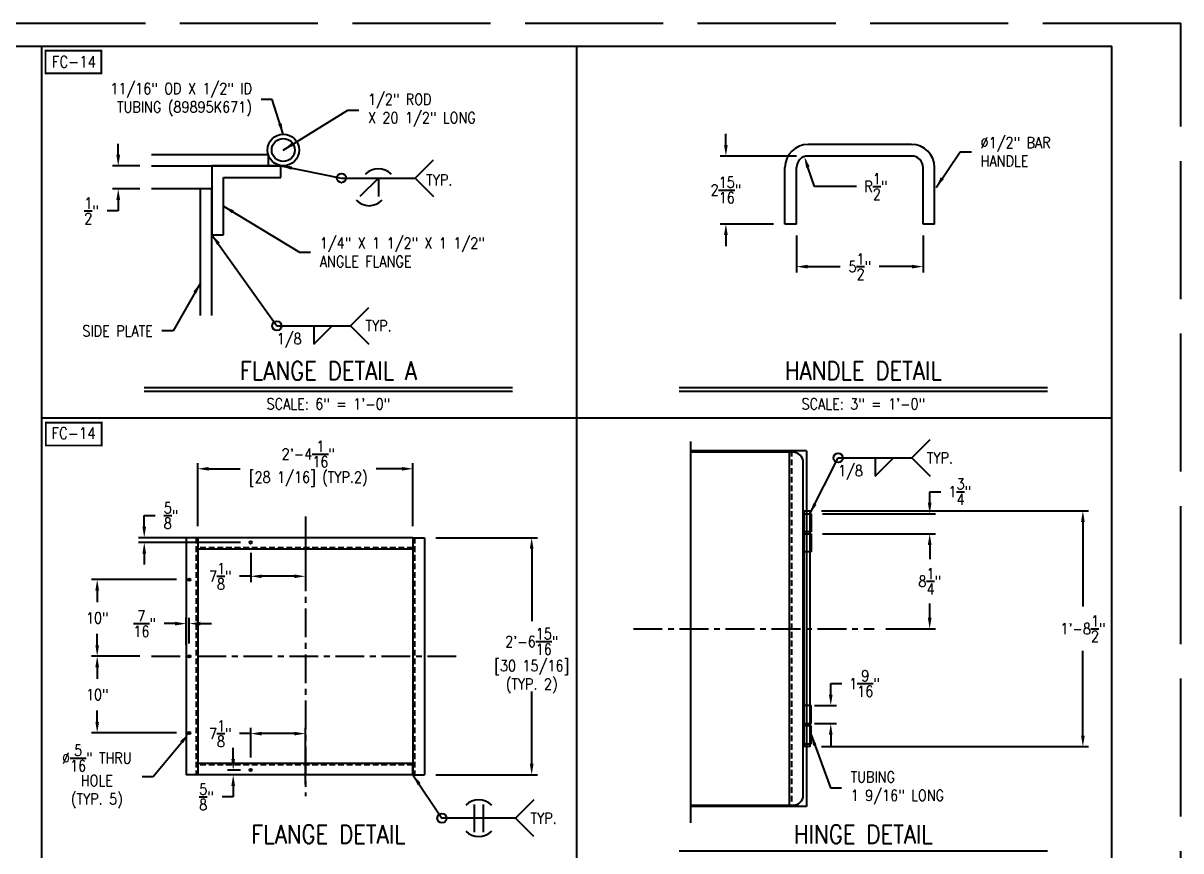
# Model space of a CAD drawing. Extents: x -36 to 1116, y 36 to 900.
# Drawn here: x 512 to 1116, y 468 to 900 of the extents above; entities that cross this region are included whole.
import ezdxf
from ezdxf.enums import TextEntityAlignment as Align

# ---------------------------------------------------------------- set-up
doc = ezdxf.new("R2010")
doc.units = 0
doc.header["$LTSCALE"] = 12
doc.header["$MEASUREMENT"] = 0
doc.header["$PDMODE"] = 33
doc.header["$PDSIZE"] = -0.5
for name, pattern in [('AM_ISO02W050', [7.5, 6, -1.5]), ('CENTER', [2, 1.25, -0.25, 0.25, -0.25]), ('HIDDEN', [0.375, 0.25, -0.125])]:
    doc.linetypes.add(name, pattern=pattern)
doc.layers.get('0').update_dxf_attribs({"linetype": 'CONTINUOUS'})
doc.layers.get('Defpoints').update_dxf_attribs({"linetype": 'CONTINUOUS'})
for name, color, linetype in [('1.25x1.25x.25', 34, 'CONTINUOUS'), ('CENTER', 6, 'CENTER'), ('COVER', 3, 'CONTINUOUS'), ('DIM', 1, 'CONTINUOUS'), ('HANDLE', 2, 'CONTINUOUS'), ('TEXT', 4, 'CONTINUOUS')]:
    doc.layers.add(name, color=color, linetype=linetype)
doc.styles.add('ROMANS', font='ROMANS.shx', dxfattribs={"width": 0.85, "height": 5.76})
doc.styles.get("Standard").update_dxf_attribs({"font": 'sanss___.ttf'})
doc.linetypes.add('Amzigzag', pattern='A,0.0001,[135,ltypeshp.shx,S=0.04,R=0,X=0,Y=0],-11', length=11.0001)
doc.dimstyles.get("Standard").update_dxf_attribs({"dimtxt": 0.18, "dimasz": 0.18, "dimexe": 0.18, "dimexo": 0.0625, "dimgap": 0.09, "dimtad": 0, "dimtih": 1, "dimtoh": 1, "dimdec": 4, "dimzin": 0, "dimdsep": 46, "dimtxsty": 'Standard', "dimcen": 0.09, "dimadec": 0, "dimazin": 0, "dimtfac": 1, "dimtdec": 4, "dimtofl": 0, "dimtmove": 0, "dimatfit": 3, "dimfxl": 1, "dimtolj": 1, "dimtzin": 0, "dimarcsym": 0})

# ---------------------------------------------------------------- blocks, each defined once
blk = doc.blocks.new('*D199')
at = {"layer": 'Defpoints', "color": 0, "transparency": 16777216}
for p in [(921.57, 830.67), (878.75, 795.17), (909.57, 795.17)]:
    blk.add_point(p, dxfattribs=at)
at = {"layer": 'DIM', "color": 0, "lineweight": -2, "transparency": 16777216}
for p, q in [((878.75, 836.43), (878.75, 842.19)), ((915.57, 830.67), (875.75, 830.67)), ((903.57, 795.17), (875.75, 795.17)), ((878.75, 789.41), (878.75, 783.65))]:
    blk.add_line(p, q, dxfattribs=at)
at = {"layer": 'DIM', "color": 0, "transparency": 16777216}
for points in [[(877.79, 836.43), (879.71, 836.43), (878.75, 830.67)], [(877.79, 789.41), (879.71, 789.41), (878.75, 795.17)]]:
    blk.add_solid(points, dxfattribs=at)
at = {"layer": 'DIM', "color": 0, "transparency": 16777216, "insert": (878.75, 812.92), "char_height": 5.76, "attachment_point": 5, "style": 'ROMANS'}
blk.add_mtext('\\A1;2{\\H1x;\\S15/16;}"', dxfattribs=at)
blk = doc.blocks.new('*D200')
at = {"layer": 'Defpoints', "color": 0, "transparency": 16777216}
for p in [(919.64, 830.36), (921.57, 824.67)]:
    blk.add_point(p, dxfattribs=at)
at = {"layer": 'DIM', "color": 0, "lineweight": -2, "transparency": 16777216}
for p, q in [((924.93, 814.75), (921.49, 824.9)), ((946.78, 814.75), (924.93, 814.75))]:
    blk.add_line(p, q, dxfattribs=at)
at = {"layer": 'DIM', "color": 0, "transparency": 16777216}
blk.add_solid([(922.4, 825.21), (920.58, 824.59), (919.64, 830.36)], dxfattribs=at)
at = {"layer": 'DIM', "color": 0, "transparency": 16777216, "insert": (956.94, 814.75), "char_height": 5.76, "attachment_point": 5, "style": 'ROMANS'}
blk.add_mtext('\\A1;R{\\H1x;\\S1/2;}"', dxfattribs=at)
blk = doc.blocks.new('*D201')
at = {"layer": 'Defpoints', "color": 0, "transparency": 16777216}
for p in [(915.57, 795.17), (981.57, 795.17), (981.57, 772.95)]:
    blk.add_point(p, dxfattribs=at)
at = {"layer": 'DIM', "color": 0, "lineweight": -2, "transparency": 16777216}
for p, q in [((915.57, 789.17), (915.57, 769.95)), ((981.57, 789.17), (981.57, 769.95)), ((921.33, 772.95), (938.4, 772.95)), ((975.81, 772.95), (958.73, 772.95))]:
    blk.add_line(p, q, dxfattribs=at)
at = {"layer": 'DIM', "color": 0, "transparency": 16777216}
for points in [[(921.33, 773.91), (921.33, 771.99), (915.57, 772.95)], [(975.81, 773.91), (975.81, 771.99), (981.57, 772.95)]]:
    blk.add_solid(points, dxfattribs=at)
at = {"layer": 'DIM', "color": 0, "transparency": 16777216, "insert": (948.57, 772.95), "char_height": 5.76, "attachment_point": 5, "style": 'ROMANS'}
blk.add_mtext('\\A1;5{\\H1x;\\S1/2;}"', dxfattribs=at)
blk = doc.blocks.new('*D203')
at = {"layer": 'Defpoints', "color": 0, "transparency": 16777216}
for p in [(603.3, 667.47), (603.3, 631.51), (715.55, 631.51)]:
    blk.add_point(p, dxfattribs=at)
at = {"layer": 'DIM', "color": 0, "lineweight": -2, "transparency": 16777216}
for p, q in [((603.3, 637.51), (603.3, 670.47)), ((715.55, 637.51), (715.55, 670.47)), ((609.06, 667.47), (625.49, 667.47)), ((709.79, 667.47), (696.42, 667.47))]:
    blk.add_line(p, q, dxfattribs=at)
at = {"layer": 'DIM', "color": 0, "transparency": 16777216}
for points in [[(609.06, 668.43), (609.06, 666.51), (603.3, 667.47)], [(709.79, 668.43), (709.79, 666.51), (715.55, 667.47)]]:
    blk.add_solid(points, dxfattribs=at)
at = {"layer": 'DIM', "color": 0, "transparency": 16777216, "char_height": 5.76, "attachment_point": 5, "style": 'ROMANS'}
for s, insert in [('\\A1;2\'-4{\\H1x;\\S1/16;}"', (660.95, 675.15)), ('\\A1;[28 1/16] (TYP.2)', (660.95, 662.12))]:
    blk.add_mtext(s, dxfattribs=dict(at, insert=insert))
blk = doc.blocks.new('*D204')
at = {"layer": 'Defpoints', "color": 0, "transparency": 16777216}
for p in [(721.55, 631.51), (721.55, 507.76), (777.47, 507.76)]:
    blk.add_point(p, dxfattribs=at)
at = {"layer": 'DIM', "color": 0, "lineweight": -2, "transparency": 16777216}
for p, q in [((727.55, 631.51), (780.47, 631.51)), ((777.47, 625.75), (777.47, 588.01)), ((777.47, 513.52), (777.47, 551.26)), ((727.55, 507.76), (780.47, 507.76))]:
    blk.add_line(p, q, dxfattribs=at)
at = {"layer": 'DIM', "color": 0, "transparency": 16777216}
for points in [[(776.51, 625.75), (778.43, 625.75), (777.47, 631.51)], [(776.51, 513.52), (778.43, 513.52), (777.47, 507.76)]]:
    blk.add_solid(points, dxfattribs=at)
at = {"layer": 'DIM', "color": 0, "transparency": 16777216, "char_height": 5.76, "attachment_point": 5, "style": 'ROMANS'}
for s, insert in [('\\A1;2\'-6{\\H1x;\\S15/16;}"', (777.47, 577.31)), ('\\A1;[30 15/16]\\P(TYP. 2)', (777.47, 558.94))]:
    blk.add_mtext(s, dxfattribs=dict(at, insert=insert))
blk = doc.blocks.new('*D205')
at = {"layer": 'Defpoints', "color": 0, "transparency": 16777216}
for p in [(659.43, 642.56), (630.93, 629.63), (630.93, 611.36)]:
    blk.add_point(p, dxfattribs=at)
at = {"layer": 'DIM', "color": 0, "lineweight": -2, "transparency": 16777216}
for p, q in [((659.43, 636.56), (659.43, 608.36)), ((630.93, 623.63), (630.93, 608.36)), ((630.93, 611.36), (625.17, 611.36)), ((653.67, 611.36), (636.69, 611.36))]:
    blk.add_line(p, q, dxfattribs=at)
at = {"layer": 'DIM', "color": 0, "transparency": 16777216}
for points in [[(636.69, 612.32), (636.69, 610.4), (630.93, 611.36)], [(653.67, 612.32), (653.67, 610.4), (659.43, 611.36)]]:
    blk.add_solid(points, dxfattribs=at)
at = {"layer": 'DIM', "color": 0, "transparency": 16777216, "insert": (615.01, 611.36), "char_height": 5.76, "attachment_point": 5, "style": 'ROMANS'}
blk.add_mtext('\\A1;7{\\H1x;\\S1/8;}"', dxfattribs=at)
blk = doc.blocks.new('*D206')
at = {"layer": 'Defpoints', "color": 0, "transparency": 16777216}
for p in [(550.88, 609.63), (598.3, 609.63), (579.14, 569.63)]:
    blk.add_point(p, dxfattribs=at)
at = {"layer": 'DIM', "color": 0, "lineweight": -2, "transparency": 16777216}
for p, q in [((592.3, 609.63), (547.88, 609.63)), ((550.88, 603.87), (550.88, 597.86)), ((550.88, 575.39), (550.88, 581.4)), ((573.14, 569.63), (547.88, 569.63))]:
    blk.add_line(p, q, dxfattribs=at)
at = {"layer": 'DIM', "color": 0, "transparency": 16777216}
for points in [[(549.92, 603.87), (551.84, 603.87), (550.88, 609.63)], [(549.92, 575.39), (551.84, 575.39), (550.88, 569.63)]]:
    blk.add_solid(points, dxfattribs=at)
at = {"layer": 'DIM', "color": 0, "transparency": 16777216, "insert": (550.88, 589.63), "char_height": 5.76, "attachment_point": 5, "style": 'ROMANS'}
blk.add_mtext('\\A1;10"', dxfattribs=at)
blk = doc.blocks.new('*D207')
at = {"layer": 'Defpoints', "color": 0, "transparency": 16777216}
for p in [(579.14, 569.63), (550.88, 529.63), (598.3, 529.63)]:
    blk.add_point(p, dxfattribs=at)
at = {"layer": 'DIM', "color": 0, "lineweight": -2, "transparency": 16777216}
for p, q in [((573.14, 569.63), (547.88, 569.63)), ((550.88, 563.87), (550.88, 557.86)), ((550.88, 535.39), (550.88, 541.4)), ((592.3, 529.63), (547.88, 529.63))]:
    blk.add_line(p, q, dxfattribs=at)
at = {"layer": 'DIM', "color": 0, "transparency": 16777216}
for points in [[(549.92, 563.87), (551.84, 563.87), (550.88, 569.63)], [(549.92, 535.39), (551.84, 535.39), (550.88, 529.63)]]:
    blk.add_solid(points, dxfattribs=at)
at = {"layer": 'DIM', "color": 0, "transparency": 16777216, "insert": (550.88, 549.63), "char_height": 5.76, "attachment_point": 5, "style": 'ROMANS'}
blk.add_mtext('\\A1;10"', dxfattribs=at)
blk = doc.blocks.new('*D208')
at = {"layer": 'Defpoints', "color": 0, "transparency": 16777216}
for p in [(630.93, 529.27), (630.93, 510.88), (659.43, 496.7)]:
    blk.add_point(p, dxfattribs=at)
at = {"layer": 'DIM', "color": 0, "lineweight": -2, "transparency": 16777216}
for p, q in [((630.93, 516.88), (630.93, 532.27)), ((659.43, 502.7), (659.43, 532.27)), ((630.93, 529.27), (625.17, 529.27)), ((653.67, 529.27), (636.69, 529.27))]:
    blk.add_line(p, q, dxfattribs=at)
at = {"layer": 'DIM', "color": 0, "transparency": 16777216}
for points in [[(636.69, 530.23), (636.69, 528.31), (630.93, 529.27)], [(653.67, 530.23), (653.67, 528.31), (659.43, 529.27)]]:
    blk.add_solid(points, dxfattribs=at)
at = {"layer": 'DIM', "color": 0, "transparency": 16777216, "insert": (615.01, 529.27), "char_height": 5.76, "attachment_point": 5, "style": 'ROMANS'}
blk.add_mtext('\\A1;7{\\H1x;\\S1/8;}"', dxfattribs=at)
blk = doc.blocks.new('*D209')
at = {"layer": 'Defpoints', "color": 0, "transparency": 16777216}
for p in [(598.53, 529.15), (599.33, 530.11)]:
    blk.add_point(p, dxfattribs=at)
at = {"layer": 'DIM', "color": 0, "lineweight": -2, "transparency": 16777216}
for p, q in [((580.14, 506.9), (594.86, 524.71)), ((574.38, 506.9), (580.14, 506.9))]:
    blk.add_line(p, q, dxfattribs=at)
at = {"layer": 'DIM', "color": 0, "transparency": 16777216}
blk.add_solid([(594.12, 525.32), (595.6, 524.1), (598.53, 529.15)], dxfattribs=at)
at = {"layer": 'DIM', "color": 0, "transparency": 16777216, "insert": (550.69, 506.9), "char_height": 5.76, "attachment_point": 5, "style": 'ROMANS'}
blk.add_mtext('\\A1;∅{\\H1x;\\S5/16;}" THRU\\PHOLE\\P(TYP. 5)', dxfattribs=at)
blk = doc.blocks.new('*D210')
at = {"layer": 'Defpoints', "color": 0, "transparency": 16777216}
for p in [(621.81, 507.76), (631.55, 510.26), (659.43, 507.76)]:
    blk.add_point(p, dxfattribs=at)
at = {"layer": 'DIM', "color": 0, "lineweight": -2, "transparency": 16777216}
for p, q in [((621.81, 516.02), (621.81, 521.78)), ((625.55, 510.26), (618.81, 510.26)), ((653.43, 507.76), (618.81, 507.76)), ((621.81, 502), (621.81, 496.24)), ((621.81, 496.24), (616.05, 496.24))]:
    blk.add_line(p, q, dxfattribs=at)
at = {"layer": 'DIM', "color": 0, "transparency": 16777216}
for points in [[(620.85, 516.02), (622.77, 516.02), (621.81, 510.26)], [(620.85, 502), (622.77, 502), (621.81, 507.76)]]:
    blk.add_solid(points, dxfattribs=at)
at = {"layer": 'DIM', "color": 0, "transparency": 16777216, "insert": (607.87, 496.24), "char_height": 5.76, "attachment_point": 5, "style": 'ROMANS'}
blk.add_mtext('\\A1;{\\H1x;\\S5/8;}"', dxfattribs=at)
blk = doc.blocks.new('*D211')
at = {"layer": 'Defpoints', "color": 0, "transparency": 16777216}
for p in [(598.93, 586.67), (597.3, 569.63), (598.93, 570.26)]:
    blk.add_point(p, dxfattribs=at)
at = {"layer": 'DIM', "color": 0, "lineweight": -2, "transparency": 16777216}
for p, q in [((591.54, 586.67), (585.78, 586.67)), ((597.3, 575.63), (597.3, 589.67)), ((598.93, 576.26), (598.93, 589.67)), ((604.69, 586.67), (610.45, 586.67))]:
    blk.add_line(p, q, dxfattribs=at)
at = {"layer": 'DIM', "color": 0, "transparency": 16777216}
for points in [[(591.54, 587.63), (591.54, 585.71), (597.3, 586.67)], [(604.69, 587.63), (604.69, 585.71), (598.93, 586.67)]]:
    blk.add_solid(points, dxfattribs=at)
at = {"layer": 'DIM', "color": 0, "transparency": 16777216, "insert": (575.62, 586.67), "char_height": 5.76, "attachment_point": 5, "style": 'ROMANS'}
blk.add_mtext('\\A1;{\\H1x;\\S7/16;}"', dxfattribs=at)
blk = doc.blocks.new('*D212')
at = {"layer": 'Defpoints', "color": 0, "transparency": 16777216}
for p in [(575.42, 629.01), (603.3, 631.51), (631.55, 629.01)]:
    blk.add_point(p, dxfattribs=at)
at = {"layer": 'DIM', "color": 0, "lineweight": -2, "transparency": 16777216}
for p, q in [((575.42, 637.27), (575.42, 643.03)), ((575.42, 643.03), (581.18, 643.03)), ((597.3, 631.51), (572.42, 631.51)), ((625.55, 629.01), (572.42, 629.01)), ((575.42, 623.25), (575.42, 617.49))]:
    blk.add_line(p, q, dxfattribs=at)
at = {"layer": 'DIM', "color": 0, "transparency": 16777216}
for points in [[(574.46, 637.27), (576.38, 637.27), (575.42, 631.51)], [(574.46, 623.25), (576.38, 623.25), (575.42, 629.01)]]:
    blk.add_solid(points, dxfattribs=at)
at = {"layer": 'DIM', "color": 0, "transparency": 16777216, "insert": (589.36, 643.03), "char_height": 5.76, "attachment_point": 5, "style": 'ROMANS'}
blk.add_mtext('\\A1;{\\H1x;\\S5/8;}"', dxfattribs=at)
blk = doc.blocks.new('*D214')
at = {"layer": 'Defpoints', "color": 0, "transparency": 16777216}
for p in [(579.12, 825.54), (561.85, 813.54), (579.12, 813.54)]:
    blk.add_point(p, dxfattribs=at)
at = {"layer": 'DIM', "color": 0, "lineweight": -2, "transparency": 16777216}
for p, q in [((561.85, 831.3), (561.85, 837.06)), ((573.12, 825.54), (558.85, 825.54)), ((573.12, 813.54), (558.85, 813.54)), ((561.85, 807.78), (561.85, 802.02)), ((561.85, 802.02), (556.09, 802.02))]:
    blk.add_line(p, q, dxfattribs=at)
at = {"layer": 'DIM', "color": 0, "transparency": 16777216}
for points in [[(560.89, 831.3), (562.81, 831.3), (561.85, 825.54)], [(560.89, 807.78), (562.81, 807.78), (561.85, 813.54)]]:
    blk.add_solid(points, dxfattribs=at)
at = {"layer": 'DIM', "color": 0, "transparency": 16777216, "insert": (547.91, 802.02), "char_height": 5.76, "attachment_point": 5, "style": 'ROMANS'}
blk.add_mtext('\\A1;{\\H1x;\\S1/2;}"', dxfattribs=at)
blk = doc.blocks.new('*D215')
at = {"layer": 'Defpoints', "color": 0, "transparency": 16777216}
for p in [(923.14, 633.5), (985.03, 633.5), (956.07, 584)]:
    blk.add_point(p, dxfattribs=at)
at = {"layer": 'DIM', "color": 0, "lineweight": -2, "transparency": 16777216}
for p, q in [((929.14, 633.5), (988.03, 633.5)), ((985.03, 627.74), (985.03, 620.27)), ((985.03, 589.76), (985.03, 597.23)), ((962.07, 584), (988.03, 584))]:
    blk.add_line(p, q, dxfattribs=at)
at = {"layer": 'DIM', "color": 0, "transparency": 16777216}
for points in [[(984.07, 627.74), (985.99, 627.74), (985.03, 633.5)], [(984.07, 589.76), (985.99, 589.76), (985.03, 584)]]:
    blk.add_solid(points, dxfattribs=at)
at = {"layer": 'DIM', "color": 0, "transparency": 16777216, "insert": (985.03, 608.75), "char_height": 5.76, "attachment_point": 5, "style": 'ROMANS'}
blk.add_mtext('\\A1;8{\\H1x;\\S1/4;}"', dxfattribs=at)
blk = doc.blocks.new('*D216')
at = {"layer": 'Defpoints', "color": 0, "transparency": 16777216}
for p in [(923.14, 644), (985.03, 644), (923.14, 633.5)]:
    blk.add_point(p, dxfattribs=at)
at = {"layer": 'DIM', "color": 0, "lineweight": -2, "transparency": 16777216}
for p, q in [((985.03, 649.76), (985.03, 655.52)), ((985.03, 655.52), (990.79, 655.52)), ((929.14, 644), (988.03, 644)), ((929.14, 633.5), (988.03, 633.5)), ((985.03, 627.74), (985.03, 621.98))]:
    blk.add_line(p, q, dxfattribs=at)
at = {"layer": 'DIM', "color": 0, "transparency": 16777216}
for points in [[(984.07, 649.76), (985.99, 649.76), (985.03, 644)], [(984.07, 627.74), (985.99, 627.74), (985.03, 633.5)]]:
    blk.add_solid(points, dxfattribs=at)
at = {"layer": 'DIM', "color": 0, "transparency": 16777216, "insert": (1000.72, 655.52), "char_height": 5.76, "attachment_point": 5, "style": 'ROMANS'}
blk.add_mtext('\\A1;1{\\H1x;\\S3/4;}"', dxfattribs=at)
blk = doc.blocks.new('*D217')
at = {"layer": 'Defpoints', "color": 0, "transparency": 16777216}
for p in [(922.57, 645.5), (922.57, 522.5), (1064.91, 522.5)]:
    blk.add_point(p, dxfattribs=at)
at = {"layer": 'DIM', "color": 0, "lineweight": -2, "transparency": 16777216}
for p, q in [((928.57, 645.5), (1067.91, 645.5)), ((1064.91, 639.74), (1064.91, 595.52)), ((1064.91, 528.26), (1064.91, 572.48)), ((928.57, 522.5), (1067.91, 522.5))]:
    blk.add_line(p, q, dxfattribs=at)
at = {"layer": 'DIM', "color": 0, "transparency": 16777216}
for points in [[(1063.95, 639.74), (1065.87, 639.74), (1064.91, 645.5)], [(1063.95, 528.26), (1065.87, 528.26), (1064.91, 522.5)]]:
    blk.add_solid(points, dxfattribs=at)
at = {"layer": 'DIM', "color": 0, "transparency": 16777216, "insert": (1064.91, 584), "char_height": 5.76, "attachment_point": 5, "style": 'ROMANS'}
blk.add_mtext('\\A1;1\'-8{\\H1x;\\S1/2;}"', dxfattribs=at)
blk = doc.blocks.new('*D219')
at = {"layer": 'Defpoints', "color": 0, "transparency": 16777216}
for p in [(919.01, 543.87), (933.45, 543.87), (919.01, 534.5)]:
    blk.add_point(p, dxfattribs=at)
at = {"layer": 'DIM', "color": 0, "lineweight": -2, "transparency": 16777216}
for p, q in [((933.45, 549.63), (933.45, 555.39)), ((933.45, 555.39), (939.21, 555.39)), ((925.01, 543.87), (936.45, 543.87)), ((925.01, 534.5), (936.45, 534.5)), ((933.45, 528.74), (933.45, 522.98))]:
    blk.add_line(p, q, dxfattribs=at)
at = {"layer": 'DIM', "color": 0, "transparency": 16777216}
for points in [[(932.49, 549.63), (934.41, 549.63), (933.45, 543.87)], [(932.49, 528.74), (934.41, 528.74), (933.45, 534.5)]]:
    blk.add_solid(points, dxfattribs=at)
at = {"layer": 'DIM', "color": 0, "transparency": 16777216, "insert": (951.01, 555.39), "char_height": 5.76, "attachment_point": 5, "style": 'ROMANS'}
blk.add_mtext('\\A1;1{\\H1x;\\S9/16;}"', dxfattribs=at)

msp = doc.modelspace()

# ---------------------------------------------------------------- linework, layer by layer
for p, q in [((-24, 888), (1080, 888)), ((522.07429, 72), (522.07429, 888)), ((801.03714, 187.2), (801.03714, 888)), ((1080, 72), (1080, 888)), ((522.07429, 694.00658), (1080, 694.00658))]:
    msp.add_line(p, q)
for radius in [8.25, 6]:
    msp.add_circle((647.90951, 833.79107), radius)
at = {"layer": '1.25x1.25x.25'}
for p, q in [((579.11872, 825.54107), (646.72225, 825.54107)), ((646.72225, 825.54107), (610.72225, 825.54107)), ((610.72225, 825.54107), (610.72225, 789.54107)), ((646.72225, 819.54107), (646.72225, 825.54107)), ((616.72225, 789.54107), (616.72225, 819.54107)), ((616.72225, 819.54107), (646.72225, 819.54107)), ((610.72225, 789.54107), (616.72225, 789.54107)), ((920.77809, 676.81193), (860.23608, 676.81193)), ((911.77809, 676.81193), (911.77809, 491.18693)), ((920.77809, 676.81193), (920.77809, 491.18693)), ((597.30399, 631.50786), (597.30399, 507.75786)), ((603.30399, 631.50786), (597.30399, 631.50786)), ((603.30399, 631.50786), (603.30399, 507.75786)), ((715.55399, 631.50786), (603.30399, 631.50786)), ((715.55399, 631.50786), (715.55399, 507.75786)), ((715.55399, 631.50786), (721.55399, 631.50786)), ((721.55399, 631.50786), (721.55399, 507.75786)), ((715.55399, 625.50786), (603.30399, 625.50786)), ((715.55399, 513.75786), (603.30399, 513.75786)), ((715.55399, 507.75786), (715.55399, 513.75786)), ((603.30399, 507.75786), (597.30399, 507.75786)), ((715.55399, 507.75786), (603.30399, 507.75786)), ((715.55399, 507.75786), (721.55399, 507.75786)), ((920.77809, 491.18693), (860.23608, 491.18693))]:
    msp.add_line(p, q, dxfattribs=at)
at = {"layer": '1.25x1.25x.25', "linetype": 'HIDDEN'}
for p, q in [((912.90309, 676.81193), (912.90309, 491.18693)), ((602.55399, 631.50786), (602.55399, 507.75786)), ((716.30399, 631.50786), (716.30399, 507.75786)), ((715.55399, 626.25786), (603.30399, 626.25786)), ((715.55399, 513.00786), (603.30399, 513.00786))]:
    msp.add_line(p, q, dxfattribs=at)
at = {"layer": '1.25x1.25x.25'}
for centre in [(630.92899, 629.00786), (598.92899, 609.63286), (598.92899, 569.63286), (598.92899, 529.63286), (630.92899, 510.25786)]:
    msp.add_circle(centre, 0.625, dxfattribs=at)
at = {"layer": 'CENTER'}
for p, q in [((659.42899, 642.56104), (659.42899, 496.70468)), ((830.5971, 583.99943), (956.06897, 583.99943)), ((579.1439, 569.63286), (739.71408, 569.63286))]:
    msp.add_line(p, q, dxfattribs=at)
at = {"layer": 'COVER'}
for p, q in [((579.11872, 831.54107), (639.97225, 831.54107)), ((639.97225, 831.54107), (639.97225, 825.54107)), ((579.11872, 825.54107), (639.97225, 825.54107)), ((610.72225, 813.54107), (579.11872, 813.54107)), ((604.72225, 747.38494), (604.72225, 813.54107)), ((610.72225, 747.38494), (610.72225, 813.54107)), ((913.84059, 676.06193), (860.23608, 676.06193)), ((919.09059, 497.18693), (919.09059, 670.81193)), ((919.0124, 634.62443), (919.0124, 643.99943)), ((919.0124, 643.99943), (923.1374, 643.99943)), ((923.1374, 643.99943), (923.1374, 634.62443)), ((923.1374, 634.62443), (919.0124, 634.62443)), ((919.0124, 624.12443), (919.0124, 633.49943)), ((919.0124, 633.49943), (923.1374, 633.49943)), ((923.1374, 633.49943), (923.1374, 624.12443)), ((923.1374, 624.12443), (919.0124, 624.12443)), ((919.0124, 543.87443), (919.0124, 534.49943)), ((923.1374, 543.87443), (919.0124, 543.87443)), ((923.1374, 534.49943), (923.1374, 543.87443)), ((919.0124, 534.49943), (923.1374, 534.49943)), ((919.0124, 533.37443), (919.0124, 523.99943)), ((923.1374, 533.37443), (919.0124, 533.37443)), ((923.1374, 523.99943), (923.1374, 533.37443)), ((919.0124, 523.99943), (923.1374, 523.99943)), ((860.23608, 491.93693), (913.84059, 491.93693))]:
    msp.add_line(p, q, dxfattribs=at)
at = {"layer": 'COVER', "linetype": 'Amzigzag'}
msp.add_line((860.23608, 681.73078), (860.23608, 482.70179), dxfattribs=at)
at = {"layer": 'COVER'}
msp.add_lwpolyline([(919.5749, 645.49943), (922.5749, 645.49943), (922.5749, 522.49943), (919.5749, 522.49943)], close=True, dxfattribs=at)
for centre, start, end in [((913.84059, 670.81193), 0, 90), ((913.84059, 497.18693), 270, 0)]:
    msp.add_arc(centre, 5.25, start, end, dxfattribs=at)
at = {"layer": 'Defpoints', "linetype": 'AM_ISO02W050'}
for p in [(-36, 900), (1116, 36)]:
    msp.add_line(p, (1116, 900), dxfattribs=at)
at = {"layer": 'DIM'}
for p, q in [((716.69923, 819.15623), (726.29923, 828.75623)), ((678.29923, 819.15623), (716.69923, 819.15623)), ((697.49923, 819.15623), (687.89923, 809.55623)), ((697.49923, 819.15623), (697.49923, 809.55623)), ((716.69923, 819.15623), (726.29923, 809.55623)), ((682.98736, 742.06461), (692.58736, 751.66461)), ((644.58736, 742.06461), (682.98736, 742.06461)), ((663.78736, 732.46461), (673.38736, 742.06461)), ((663.78736, 742.06461), (663.78736, 732.46461)), ((682.98736, 742.06461), (692.58736, 732.46461)), ((575.42061, 709.93926), (767.42061, 709.93926)), ((575.42061, 708.01926), (767.42061, 708.01926)), ((854.38347, 709.93926), (1046.38347, 709.93926)), ((854.38347, 708.01926), (1046.38347, 708.01926)), ((975.71091, 673.14208), (985.31091, 682.74208)), ((937.31091, 673.14208), (975.71091, 673.14208)), ((956.51091, 663.54208), (966.11091, 673.14208)), ((956.51091, 673.14208), (956.51091, 663.54208)), ((975.71091, 673.14208), (985.31091, 663.54208)), ((747.45051, 492.32403), (747.45051, 477.92403)), ((752.25051, 492.32403), (752.25051, 477.92403)), ((778.65051, 494.72403), (769.05051, 485.12403)), ((769.05051, 485.12403), (730.65051, 485.12403)), ((778.65051, 475.52403), (769.05051, 485.12403)), ((854.38347, 468.09495), (1046.38347, 468.09495))]:
    msp.add_line(p, q, dxfattribs=at)
for centre in [(678.29923, 819.15623), (644.58736, 742.06461), (937.31091, 673.14208), (730.65051, 485.12403)]:
    msp.add_circle(centre, 2.4, dxfattribs=at)
for centre, start, end in [((697.49923, 814.35623), 45, 135), ((692.69923, 814.35623), 225, 315), ((749.85051, 485.12403), 45, 135), ((749.85051, 485.12403), 225, 315)]:
    msp.add_arc(centre, 9.6, start, end, dxfattribs=at)
at = {"layer": 'HANDLE'}
for p, q in [((975.56638, 836.67309), (921.56638, 836.67309)), ((975.56638, 830.67309), (921.56638, 830.67309)), ((909.56638, 795.17309), (909.56638, 824.67309)), ((915.56638, 795.17309), (915.56638, 824.67309)), ((981.56638, 795.17309), (981.56638, 824.67309)), ((987.56638, 795.17309), (987.56638, 824.67309)), ((915.56638, 795.17309), (909.56638, 795.17309)), ((987.56638, 795.17309), (981.56638, 795.17309))]:
    msp.add_line(p, q, dxfattribs=at)
for centre, radius, start, end in [((921.56638, 824.67309), 12, 90, 180), ((975.56638, 824.67309), 12, 0, 90), ((921.56638, 824.67309), 6, 90, 180), ((975.56638, 824.67309), 6, 0, 90)]:
    msp.add_arc(centre, radius, start, end, dxfattribs=at)
at = {"layer": 'TEXT', "const_width": 0.96}
for points in [[(523.91864, 885.67862), (523.91864, 873.77187), (553.04734, 873.77187), (553.04734, 885.67862)], [(524.11905, 691.4851), (524.11905, 679.57835), (553.24775, 679.57835), (553.24775, 691.4851)]]:
    msp.add_lwpolyline(points, close=True, dxfattribs=at)

# ---------------------------------------------------------------- texts
at = {"layer": 'DIM', "style": 'ROMANS', "width": 0.85}
for p in [(729.28953, 818.16716), (697.6337, 742.06461), (990.35725, 673.14208), (783.69685, 485.12403)]:
    msp.add_text('TYP.', height=5.76, dxfattribs=at).set_placement(p, align=Align.MIDDLE_CENTER)
for p in [(644.44962, 732.46461), (937.17316, 663.54208)]:
    msp.add_text('1/8', height=5.76, dxfattribs=at).set_placement(p)
for s, height, p in [('FLANGE DETAIL A', 9.6, (671.42061, 713.8165)), ('HANDLE DETAIL', 9.6, (950.38347, 713.8165)), ('SCALE: 6" = 1\'-0"', 5.76, (671.42061, 698.41926)), ('SCALE: 3" = 1\'-0"', 5.76, (950.38347, 698.41926)), ('FLANGE DETAIL', 9.6, (671.42061, 471.97219)), ('HINGE DETAIL', 9.6, (950.38347, 471.97219))]:
    msp.add_text(s, height=height, dxfattribs=at).set_placement(p, align=Align.CENTER)
at = {"layer": 'DIM', "char_height": 5.76, "style": 'ROMANS'}
for s, insert, attachment_point in [('11/16" OD X 1/2" ID\\PTUBING (89895K671)', (631.55299, 860.08135), 6), ('1/2" ROD\\PX 20 1/2" LONG', (692.06381, 854.51), 4), ('%%C1/2" BAR\\PHANDLE', (1011.55055, 832.84257), 4), ('\\A1;1/4" X 1 1/2" X 1 1/2"\\PANGLE FLANGE', (666.96606, 780.42449), 4), ('SIDE PLATE', (579.85983, 739.37491), 6), ('TUBING\\P1 9/16" LONG', (943.83925, 500.89852), 4)]:
    msp.add_mtext(s, dxfattribs=dict(at, insert=insert, attachment_point=attachment_point))
at = {"layer": 'TEXT', "char_height": 6.048, "width": 117.1626667, "attachment_point": 1, "style": 'ROMANS'}
for insert in [(527.2142, 882.85328), (527.01379, 689.05996)]:
    msp.add_mtext('FC-14', dxfattribs=dict(at, insert=insert))

# ---------------------------------------------------------------- dimensions: what is measured, and where the dimension line sits
at = {"layer": 'DIM'}
for base, p1, p2, angle, override, picture, middle in [((878.74733, 795.17309), (921.56638, 830.67309), (909.56638, 795.17309), 90, {"dimscale": 48, "dimtxt": 5.76, "dimasz": 0.12, "dimexe": 0.0625, "dimexo": 0.125, "dimgap": 0.1, "dimlfac": 0.083333, "dimzin": 3, "dimlunit": 4, "dimpost": '\\X', "dimtxsty": 'ROMANS', "dimcen": 0}, '*D199', (878.74733, 812.92309)), ((561.85401, 813.54107), (579.11872, 825.54107), (579.11872, 813.54107), 90, {"dimscale": 48, "dimtxt": 5.76, "dimasz": 0.12, "dimexe": 0.0625, "dimexo": 0.125, "dimgap": 0.1, "dimlfac": 0.041667, "dimzin": 3, "dimlunit": 4, "dimpost": '\\X', "dimtxsty": 'ROMANS', "dimcen": 0}, '*D214', (547.91344, 802.02107)), ((985.02756, 643.99943), (923.1374, 633.49943), (923.1374, 643.99943), 90, {"dimscale": 48, "dimtxt": 5.76, "dimasz": 0.12, "dimexe": 0.0625, "dimexo": 0.125, "dimgap": 0.1, "dimlfac": 0.166667, "dimzin": 3, "dimlunit": 4, "dimpost": '\\X', "dimtxsty": 'ROMANS', "dimcen": 0}, '*D216', (1000.7167, 655.51943)), ((1064.91015, 522.49943), (922.5749, 645.49943), (922.5749, 522.49943), 90, {"dimscale": 48, "dimtxt": 5.76, "dimasz": 0.12, "dimexe": 0.0625, "dimexo": 0.125, "dimgap": 0.1, "dimlfac": 0.166667, "dimzin": 3, "dimlunit": 4, "dimpost": '\\X', "dimtxsty": 'ROMANS', "dimcen": 0}, '*D217', (1064.91015, 583.99943)), ((985.02756, 633.49943), (956.06897, 583.99943), (923.1374, 633.49943), 90, {"dimscale": 48, "dimtxt": 5.76, "dimasz": 0.12, "dimexe": 0.0625, "dimexo": 0.125, "dimgap": 0.1, "dimlfac": 0.166667, "dimzin": 3, "dimlunit": 4, "dimpost": '\\X', "dimtxsty": 'ROMANS', "dimcen": 0}, '*D215', (985.02756, 608.74943)), ((550.8757, 609.63286), (579.1439, 569.63286), (598.30399, 609.63286), 90, {"dimscale": 48, "dimtxt": 5.76, "dimasz": 0.12, "dimexe": 0.0625, "dimexo": 0.125, "dimgap": 0.1, "dimlfac": 0.25, "dimzin": 3, "dimlunit": 4, "dimpost": '\\X', "dimtxsty": 'ROMANS', "dimcen": 0}, '*D206', (550.8757, 589.63286)), ((550.8757, 529.63286), (579.1439, 569.63286), (598.30399, 529.63286), 270, {"dimscale": 48, "dimtxt": 5.76, "dimasz": 0.12, "dimexe": 0.0625, "dimexo": 0.125, "dimgap": 0.1, "dimlfac": 0.25, "dimzin": 3, "dimlunit": 4, "dimpost": '\\X', "dimtxsty": 'ROMANS', "dimcen": 0}, '*D207', (550.8757, 549.63286)), ((621.80615, 507.75786), (631.55399, 510.25786), (659.42899, 507.75786), 90, {"dimscale": 48, "dimtxt": 5.76, "dimasz": 0.12, "dimexe": 0.0625, "dimexo": 0.125, "dimgap": 0.1, "dimlfac": 0.25, "dimzin": 3, "dimlunit": 4, "dimpost": '\\X', "dimtxsty": 'ROMANS', "dimcen": 0}, '*D210', (607.86558, 496.23786))]:
    dim = msp.add_linear_dim(base=base, p1=p1, p2=p2, angle=angle, dimstyle='Standard', override=override, dxfattribs=at)
    dim.commit()
    dim.dimension.update_dxf_attribs({"geometry": picture, "text_midpoint": middle})
dim = msp.add_radius_dim(center=(921.56638, 824.67309), mpoint=(919.64017, 830.35549), dimstyle='Standard', override={"dimscale": 48, "dimtxt": 5.76, "dimasz": 0.12, "dimexe": 0.0625, "dimexo": 0.125, "dimgap": 0.1, "dimlfac": 0.083333, "dimzin": 3, "dimlunit": 4, "dimpost": '\\X', "dimtxsty": 'ROMANS', "dimcen": 0}, dxfattribs=at)
dim.commit()
dim.dimension.update_dxf_attribs({"geometry": '*D200', "text_midpoint": (956.93975, 814.74843), "dimtype": 164})
for base, p1, p2, override, picture, middle in [((981.56638, 772.94906), (915.56638, 795.17309), (981.56638, 795.17309), {"dimscale": 48, "dimtxt": 5.76, "dimasz": 0.12, "dimexe": 0.0625, "dimexo": 0.125, "dimgap": 0.1, "dimlfac": 0.083333, "dimzin": 3, "dimlunit": 4, "dimpost": '\\X', "dimtxsty": 'ROMANS', "dimcen": 0}, '*D201', (948.56638, 772.94906)), ((630.92899, 611.35769), (659.42899, 642.56104), (630.92899, 629.63286), {"dimscale": 48, "dimtxt": 5.76, "dimasz": 0.12, "dimexe": 0.0625, "dimexo": 0.125, "dimgap": 0.1, "dimlfac": 0.25, "dimzin": 3, "dimlunit": 4, "dimpost": '\\X', "dimtxsty": 'ROMANS', "dimcen": 0}, '*D205', (615.00671, 611.35769)), ((598.9289916298, 586.6671332614), (597.3039916298, 569.6328574941), (598.9289916298, 570.2578574941), {"dimscale": 48, "dimtxt": 5.76, "dimasz": 0.12, "dimexe": 0.0625, "dimexo": 0.125, "dimgap": 0.1, "dimlfac": 0.25, "dimzin": 3, "dimlunit": 4, "dimpost": '\\X', "dimtxsty": 'ROMANS', "dimcen": 0}, '*D211', (575.6217059155, 586.6671332614))]:
    dim = msp.add_linear_dim(base=base, p1=p1, p2=p2, dimstyle='Standard', override=override, dxfattribs=at)
    dim.commit()
    dim.dimension.update_dxf_attribs({"geometry": picture, "text_midpoint": middle, "dimtype": 160})
dim = msp.add_linear_dim(base=(603.30399, 667.46501), p1=(715.55399, 631.50786), p2=(603.30399, 631.50786), text='<> (TYP.2)', dimstyle='Standard', override={"dimscale": 48, "dimtxt": 5.76, "dimasz": 0.12, "dimexe": 0.0625, "dimexo": 0.125, "dimgap": 0.02, "dimlfac": 0.25, "dimzin": 3, "dimlunit": 4, "dimpost": '\\X', "dimtxsty": 'ROMANS', "dimcen": 0}, dxfattribs=at)
dim.commit()
dim.dimension.update_dxf_attribs({"geometry": '*D203', "text_midpoint": (660.95333, 667.46501), "dimtype": 160})
for base, p1, p2, override, picture, middle in [((575.41906, 629.00786), (603.30399, 631.50786), (631.55399, 629.00786), {"dimscale": 48, "dimtxt": 5.76, "dimasz": 0.12, "dimexe": 0.0625, "dimexo": 0.125, "dimgap": 0.1, "dimlfac": 0.25, "dimzin": 3, "dimlunit": 4, "dimpost": '\\X', "dimtxsty": 'ROMANS', "dimcen": 0}, '*D212', (589.35963, 643.02786)), ((933.45098, 543.87443), (919.0124, 534.49943), (919.0124, 543.87443), {"dimscale": 48, "dimtxt": 5.76, "dimasz": 0.12, "dimexe": 0.0625, "dimexo": 0.125, "dimgap": 0.1, "dimlfac": 0.166667, "dimzin": 3, "dimlunit": 4, "dimpost": '\\X', "dimtxsty": 'ROMANS', "dimcen": 0}, '*D219', (951.00527, 555.39443))]:
    dim = msp.add_linear_dim(base=base, p1=p1, p2=p2, angle=90, dimstyle='Standard', override=override, dxfattribs=at)
    dim.commit()
    dim.dimension.update_dxf_attribs({"geometry": picture, "text_midpoint": middle, "dimtype": 160})
dim = msp.add_linear_dim(base=(777.46954, 507.75786), p1=(721.55399, 631.50786), p2=(721.55399, 507.75786), angle=90, text='<>\\P(TYP. 2)', dimstyle='Standard', override={"dimscale": 48, "dimtxt": 5.76, "dimasz": 0.12, "dimexe": 0.0625, "dimexo": 0.125, "dimgap": 0.02, "dimlfac": 0.25, "dimzin": 3, "dimlunit": 4, "dimpost": '\\X', "dimtxsty": 'ROMANS', "dimcen": 0}, dxfattribs=at)
dim.commit()
dim.dimension.update_dxf_attribs({"geometry": '*D204', "text_midpoint": (777.46954, 569.63286), "dimtype": 160})
dim = msp.add_linear_dim(base=(630.92899, 529.26812), p1=(659.42899, 496.70468), p2=(630.92899, 510.88286), dimstyle='Standard', override={"dimscale": 48, "dimtxt": 5.76, "dimasz": 0.12, "dimexe": 0.0625, "dimexo": 0.125, "dimgap": 0.1, "dimlfac": 0.25, "dimzin": 3, "dimlunit": 4, "dimpost": '\\X', "dimtxsty": 'ROMANS', "dimcen": 0}, dxfattribs=at)
dim.commit()
dim.dimension.update_dxf_attribs({"geometry": '*D208', "text_midpoint": (615.00671, 529.26812)})
dim = msp.add_diameter_dim_2p(p1=(599.32718, 530.1146), p2=(598.5308, 529.15112), text='<> THRU\\PHOLE\\P(TYP. 5)', dimstyle='Standard', override={"dimscale": 48, "dimtxt": 5.76, "dimasz": 0.12, "dimexe": 0.0625, "dimexo": 0.125, "dimgap": 0.1, "dimlfac": 0.25, "dimzin": 3, "dimlunit": 4, "dimpost": '\\X', "dimtxsty": 'ROMANS', "dimcen": 0}, dxfattribs=at)
dim.commit()
dim.dimension.update_dxf_attribs({"geometry": '*D209', "text_midpoint": (550.6939, 506.89951), "dimtype": 163})

# ---------------------------------------------------------------- leaders
at = {"layer": 'DIM', "annotation_type": 0, "has_hookline": 1}
for points, override, hookline_direction, text_width in [([(647.90951, 842.04107), (642.11299, 860.08135), (636.35299, 860.08135)], {"dimscale": 48, "dimtxt": 5.76, "dimasz": 0.12, "dimexe": 0.0625, "dimexo": 0.125, "dimgap": 0.1, "dimlfac": 0.25, "dimzin": 3, "dimlunit": 4, "dimpost": '\\X', "dimtxsty": 'ROMANS', "dimcen": 0}, 1, 83.69829), ([(647.90951, 833.79107), (681.50381, 854.51), (687.26381, 854.51)], {"dimscale": 48, "dimtxt": 5.76, "dimasz": 0.12, "dimexe": 0.0625, "dimexo": 0.125, "dimgap": 0.1, "dimlfac": 0.25, "dimzin": 3, "dimlunit": 4, "dimpost": '\\X', "dimtxsty": 'ROMANS', "dimcen": 0}, 0, 64.11429), ([(988.31638, 814.29758), (1000.99055, 832.84257), (1006.75055, 832.84257)], {"dimscale": 48, "dimtxt": 5.76, "dimasz": 0.12, "dimexe": 0.0625, "dimexo": 0.125, "dimgap": 0.1, "dimlfac": 0.083333, "dimzin": 3, "dimlunit": 4, "dimpost": '\\X', "dimtxsty": 'ROMANS', "dimcen": 0}, 0, 39.63429), ([(616.72225, 804.54107), (656.40606, 780.42449), (662.16606, 780.42449)], {"dimscale": 48, "dimtxt": 5.76, "dimasz": 0.12, "dimexe": 0.0625, "dimexo": 0.125, "dimgap": 0.1, "dimlfac": 0.166667, "dimzin": 3, "dimlunit": 4, "dimpost": '\\X', "dimtxsty": 'ROMANS', "dimcen": 0}, 0, 99.31886), ([(604.72225, 764.53055), (590.41983, 739.37491), (584.65983, 739.37491)], {"dimscale": 48, "dimtxt": 5.76, "dimasz": 0.12, "dimexe": 0.0625, "dimexo": 0.125, "dimgap": 0.1, "dimlfac": 0.041667, "dimzin": 3, "dimlunit": 4, "dimpost": '\\X', "dimtxsty": 'ROMANS', "dimcen": 0}, 1, 40.8), ([(923.1374, 528.68693), (933.27925, 500.89852), (939.03925, 500.89852)], {"dimscale": 48, "dimtxt": 5.76, "dimasz": 0.12, "dimexe": 0.0625, "dimexo": 0.125, "dimgap": 0.1, "dimlfac": 0.083333, "dimzin": 3, "dimlunit": 4, "dimpost": '\\X', "dimtxsty": 'ROMANS', "dimcen": 0}, 0, 53.856)]:
    msp.add_leader(points, dimstyle='Standard', override=override, dxfattribs=dict(at, hookline_direction=hookline_direction, text_width=text_width))
at = {"layer": 'DIM'}
for points, override in [([(646.72225, 825.54107), (678.29923, 819.15623)], {"dimscale": 48, "dimtxt": 5.76, "dimasz": 0.12, "dimexe": 0.0625, "dimexo": 0.125, "dimgap": 0.1, "dimzin": 3, "dimlunit": 4, "dimpost": '\\X', "dimtxsty": 'ROMANS', "dimcen": 0}), ([(610.72225, 789.54107), (644.58736, 742.06461)], {"dimscale": 48, "dimtxt": 5.76, "dimasz": 0.12, "dimexe": 0.0625, "dimexo": 0.125, "dimgap": 0.1, "dimlfac": 0.333333, "dimzin": 3, "dimlunit": 4, "dimpost": '\\X', "dimtxsty": 'ROMANS', "dimcen": 0}), ([(922.5749, 643.99943), (937.31091, 673.14208)], {"dimscale": 48, "dimtxt": 5.76, "dimasz": 0.12, "dimexe": 0.0625, "dimexo": 0.125, "dimgap": 0.1, "dimlfac": 0.333333, "dimzin": 3, "dimlunit": 4, "dimpost": '\\X', "dimtxsty": 'ROMANS', "dimcen": 0}), ([(715.55399, 507.75786), (730.65051, 485.12403)], {"dimscale": 48, "dimtxt": 5.76, "dimasz": 0.12, "dimexe": 0.0625, "dimexo": 0.125, "dimgap": 0.1, "dimlfac": 0.25, "dimzin": 3, "dimlunit": 4, "dimpost": '\\X', "dimtxsty": 'ROMANS', "dimcen": 0})]:
    msp.add_leader(points, dimstyle='Standard', override=override, dxfattribs=at)

doc.saveas('drawing.dxf')
